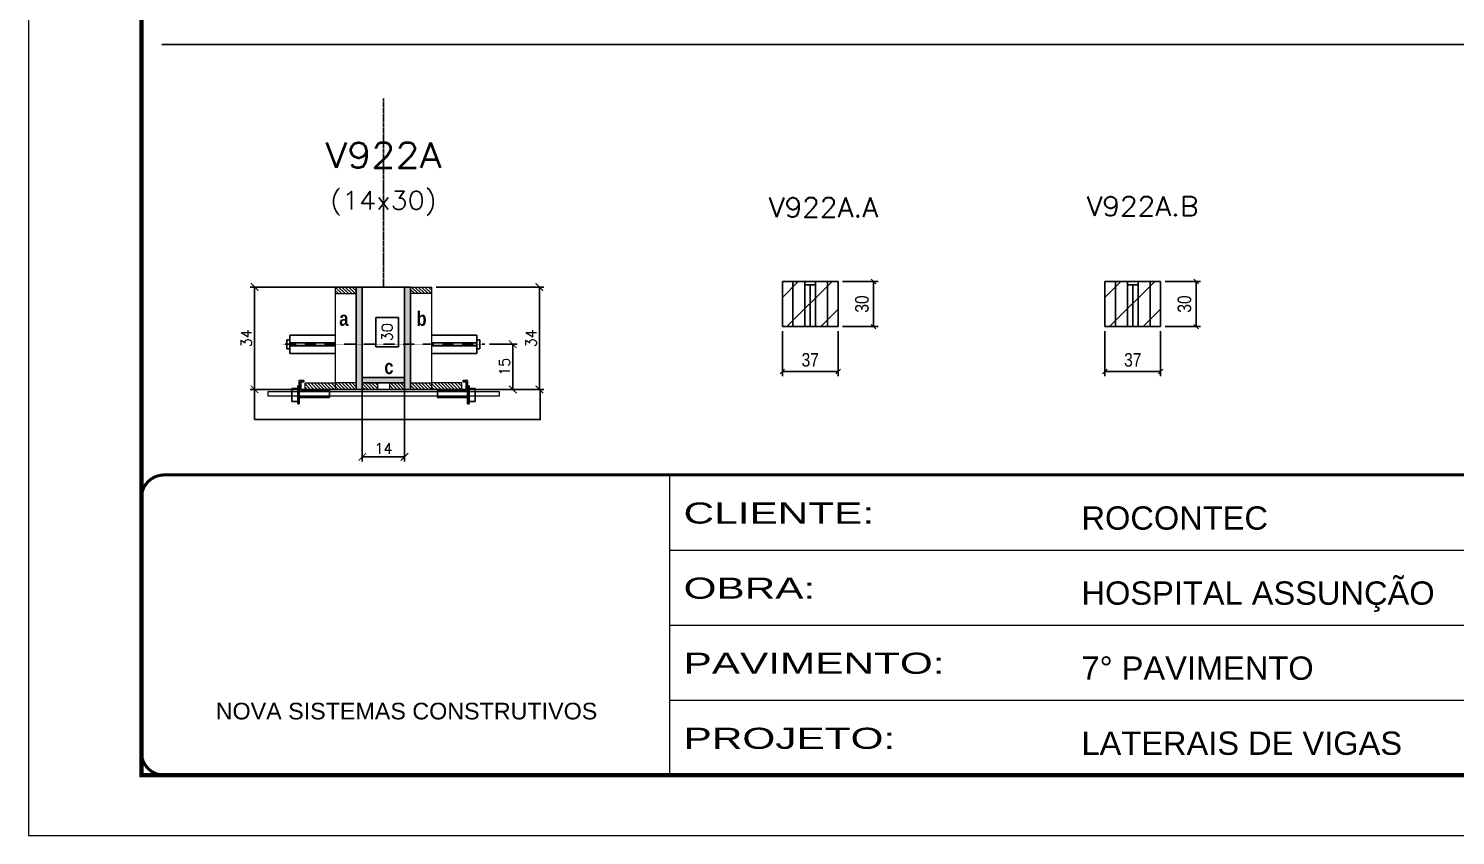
# Model space of a CAD drawing. Extents: x -20960 to -5926, y -2106 to 21915.
# Drawn here: x -9010 to -8063, y 12825 to 13361 of the extents above; entities that cross this region are included whole.
import ezdxf
from ezdxf.enums import TextEntityAlignment as Align

# ---------------------------------------------------------------- set-up
doc = ezdxf.new("R2010")
doc.units = 0
for name, pattern in [('CONTINUO', [0]), ('DASHED', [0.75, 0.5, -0.25]), ('HIDDEN', [0.375, 0.25, -0.125])]:
    doc.linetypes.add(name, pattern=pattern)
for name, color, linetype in [('barrote', 251, 'Continuous'), ('COTA', 241, 'Continuous'), ('Cota Seção (2x)', 4, 'Continuous'), ('detalhes', 4, 'Continuous'), ('Painéis', 200, 'Continuous'), ('presilha', 1, 'Continuous'), ('Reaproveitamento', 251, 'Continuous'), ('SARR_2.2x7', 40, 'Continuous'), ('SARR_3.5x7', 81, 'Continuous'), ('TENSOR', 3, 'Continuous'), ('Texto de Titulo', 7, 'Continuous'), ('Texto Qtd Sarr', 242, 'Continuous')]:
    doc.layers.add(name, color=color, linetype=linetype)
for name, color, linetype, lineweight in [('CONCRETO', 251, 'Continuous', 25), ('Folhas', 255, 'Continuous', 9), ('Hachura', 251, 'Continuous', 9), ('Madeira', 126, 'Continuous', 18), ('SARRAFO DE PRESSAO', 251, 'DASHED', 9), ('SCO-___-LAJ', 2, 'Continuous', 0), ('Texto Seção', 7, 'Continuous', 15)]:
    doc.layers.add(name, color=color, linetype=linetype, lineweight=lineweight)
doc.styles.add('ARIAL', font='arial.ttf')
doc.styles.add('COTA TECNICA-50', font='techl___.ttf', dxfattribs={"height": 9})
doc.styles.add('REGUA-120', font='ROMANS.shx', dxfattribs={"height": 15})
doc.styles.add('Romans', font='romans.shx')
doc.styles.add('TECNICA', font='techb___.ttf', dxfattribs={"height": 10})
doc.styles.add('Tecnologia', font='')
doc.styles.get('Tecnologia').set_extended_font_data('Forgotten Futurist')
doc.dimstyles.new('COTA PAINEL-50', dxfattribs={"dimtxt": 9, "dimasz": 3, "dimexe": 3, "dimexo": 3, "dimgap": 3, "dimtad": 1, "dimdec": 1, "dimzin": 12, "dimdsep": 46, "dimtxsty": 'COTA TECNICA-50', "dimblk1": 'OBLIQUE', "dimblk2": 'OBLIQUE', "dimsah": 1, "dimcen": 0.9, "dimclrd": 4, "dimclre": 4, "dimclrt": 240, "dimadec": 1, "dimazin": 3, "dimtfac": 1, "dimtdec": 1, "dimtmove": 0, "dimatfit": 3, "dimfxl": 1, "dimtolj": 1, "dimtzin": 12, "dimarcsym": 0})
doc.dimstyles.new('Cota Seção (2x)', dxfattribs={"dimtxt": 7, "dimasz": 5, "dimexe": 3, "dimexo": 3, "dimgap": 2, "dimtad": 3, "dimdec": 1, "dimlfac": 0.5, "dimzin": 12, "dimdsep": 46, "dimtxsty": 'Romans', "dimblk": 'ARCHTICK', "dimcen": 0, "dimclrd": 4, "dimclre": 4, "dimclrt": 1, "dimadec": 1, "dimazin": 3, "dimtfac": 1, "dimtdec": 1, "dimtmove": 0, "dimatfit": 3, "dimldrblk": 'OBLIQUE', "dimfxl": 1, "dimtolj": 1, "dimtzin": 12, "dimarcsym": 0})
doc.dimstyles.new('Cota Seção interna', dxfattribs={"dimtxt": 7, "dimasz": 6, "dimexe": 0.18, "dimexo": 2, "dimgap": -4, "dimtad": 3, "dimdec": 1, "dimlfac": 0.5, "dimzin": 12, "dimdsep": 46, "dimtxsty": 'Romans', "dimblk": 'ARCHTICK', "dimcen": 0.09, "dimse1": 1, "dimse2": 1, "dimsd1": 1, "dimsd2": 1, "dimclrd": 180, "dimclre": 5, "dimclrt": 1, "dimadec": 0, "dimazin": 3, "dimtfac": 1, "dimtdec": 1, "dimtofl": 0, "dimtmove": 0, "dimatfit": 3, "dimldrblk": 'ARCHTICK', "dimfxl": 1, "dimtolj": 1, "dimtzin": 0, "dimarcsym": 0})
pattern_1 = [(315, (14158.1016, 4891.6984), (1.12253202, 1.12253202), [])]
pattern_2 = [(315, (14168.1016, 4891.6984), (1.12253202, 1.12253202), [])]

# ---------------------------------------------------------------- blocks, each defined once
blk = doc.blocks.new('9999999999')
at = {"color": 30, "linetype": 'CONTINUO'}
for p, q in [((98564.56, 34230.21), (98564.56, 34429.45)), ((98564.56, 34379.64), (99583.98, 34379.64)), ((98564.56, 34329.83), (99487.98, 34329.83)), ((98564.56, 34280.02), (99487.98, 34280.02))]:
    blk.add_line(p, q, dxfattribs=at)
at = {"color": 30, "linetype": 'CONTINUO', "const_width": 2}
blk.add_lwpolyline([(99583.98, 34230.21), (99583.98, 34414.45, 0.414214), (99568.98, 34429.45), (98228.98, 34429.45, 0.414214), (98213.98, 34414.45), (98213.98, 34245.21, 0.414214), (98228.98, 34230.21), (99583.98, 34230.21)], format="xyb", dxfattribs=at)
at = {"layer": 'Folhas'}
blk.add_lwpolyline([(98138.98, 34190.21), (99623.98, 34190.21), (99623.98, 35240.21), (98138.98, 35240.21)], close=True, dxfattribs=at)
at = {"layer": 'Folhas', "color": 30, "const_width": 3}
blk.add_lwpolyline([(98213.98, 34230.21), (99583.98, 34230.21), (99583.98, 35200.21), (98213.98, 35200.21)], close=True, dxfattribs=at)
at = {"color": 7, "linetype": 'Continuous', "ltscale": 5, "style": 'ARIAL'}
for s, height, p in [('ROCONTEC', 15.483, (98837.68, 34393.13)), ('HOSPITAL ASSUNÇÃO', 15.4829, (98837.68, 34343.32)), ('7° PAVIMENTO', 15.4829, (98837.68, 34293.51)), ('NOVA SISTEMAS CONSTRUTIVOS', 11.0592, (98263.19, 34267.21)), ('LATERAIS DE VIGAS', 15.4829, (98837.68, 34243.7))]:
    blk.add_text(s, height=height, dxfattribs=at).set_placement(p)
at = {"layer": 'Folhas', "color": 7, "style": 'Tecnologia', "width": 1.5}
for s, p in [('CLIENTE:', (98573.65, 34397.17)), ('OBRA:', (98573.65, 34347.31)), ('PAVIMENTO:', (98573.65, 34297.5)), ('PROJETO:', (98573.65, 34247.69))]:
    blk.add_text(s, height=14, dxfattribs=at).set_placement(p)
blk = doc.blocks.new('_ArchTick')
at = {"color": 0, "linetype": 'ByBlock', "const_width": 0.15}
blk.add_lwpolyline([(-0.5, -0.5), (0.5, 0.5)], dxfattribs=at)
blk = doc.blocks.new('*D1193')
at = {"layer": 'COTA', "color": 4, "lineweight": -2, "transparency": 16777216}
for p, q in [((-8791.52, 13189.34), (-8862.97, 13189.34)), ((-8859.97, 13121.34), (-8859.97, 13189.34)), ((-8829.52, 13121.34), (-8862.97, 13121.34))]:
    blk.add_line(p, q, dxfattribs=at)
at = {"layer": 'Defpoints', "color": 0, "transparency": 16777216}
for p in [(-8859.97, 13189.34), (-8788.52, 13189.34), (-8826.52, 13121.34)]:
    blk.add_point(p, dxfattribs=at)
at = {"layer": 'COTA', "color": 4, "lineweight": -2, "transparency": 16777216, "xscale": 5, "yscale": 5, "zscale": 5}
for p, rotation in [((-8859.97, 13189.34), 90), ((-8859.97, 13121.34), 270)]:
    blk.add_blockref('_ArchTick', p, dxfattribs=dict(at, rotation=rotation))
at = {"layer": 'COTA', "color": 1, "transparency": 16777216, "insert": (-8865.47, 13155.34), "char_height": 7, "attachment_point": 5, "rotation": 90, "style": 'Romans'}
blk.add_mtext('\\A1;34', dxfattribs=at)
blk = doc.blocks.new('_Oblique')
at = {"color": 0, "linetype": 'ByBlock', "lineweight": -2}
blk.add_line((-0.5, -0.5), (0.5, 0.5), dxfattribs=at)
blk = doc.blocks.new('*D1194')
at = {"layer": 'COTA', "color": 4, "lineweight": -2, "transparency": 16777216}
for p, q in [((-8739.53, 13189.34), (-8668.04, 13189.34)), ((-8671.04, 13121.34), (-8671.04, 13189.34)), ((-8719.52, 13121.34), (-8668.04, 13121.34))]:
    blk.add_line(p, q, dxfattribs=at)
at = {"layer": 'Defpoints', "color": 0, "transparency": 16777216}
for p in [(-8742.53, 13189.34), (-8671.04, 13189.34), (-8722.52, 13121.34)]:
    blk.add_point(p, dxfattribs=at)
at = {"layer": 'COTA', "color": 4, "lineweight": -2, "transparency": 16777216, "xscale": 5, "yscale": 5, "zscale": 5}
for p, rotation in [((-8671.04, 13189.34), 90), ((-8671.04, 13121.34), 270)]:
    blk.add_blockref('_ArchTick', p, dxfattribs=dict(at, rotation=rotation))
at = {"layer": 'COTA', "color": 1, "transparency": 16777216, "insert": (-8676.54, 13155.34), "char_height": 7, "attachment_point": 5, "rotation": 90, "style": 'Romans'}
blk.add_mtext('\\A1;34', dxfattribs=at)
blk = doc.blocks.new('*D1195')
at = {"layer": 'Cota Seção (2x)', "color": 180, "lineweight": -2, "transparency": 16777216}
for p, q in [((-8764.52, 13169.01), (-8779.52, 13169.01)), ((-8779.52, 13169.01), (-8779.52, 13149.68)), ((-8764.52, 13149.68), (-8764.52, 13169.01)), ((-8779.52, 13149.68), (-8764.52, 13149.68))]:
    blk.add_line(p, q, dxfattribs=at)
at = {"layer": 'Defpoints', "color": 0, "transparency": 16777216}
for p in [(-8760.53, 13189.34), (-8760.52, 13189.34), (-8760.52, 13129.34)]:
    blk.add_point(p, dxfattribs=at)
at = {"layer": 'Cota Seção (2x)', "color": 1, "transparency": 16777216, "insert": (-8772.02, 13159.34), "char_height": 7, "attachment_point": 5, "rotation": 90, "style": 'Romans'}
blk.add_mtext('\\A1;30', dxfattribs=at)
blk = doc.blocks.new('titulo1')
at = {"layer": 'Defpoints', "color": 252, "linetype": 'HIDDEN', "ltscale": 2}
blk.add_line((0, 0), (0, 125), dxfattribs=at)
at = {"layer": 'Defpoints', "style": 'Romans', "oblique": 15}
blk.add_attdef('FOLHA', text='', height=10, dxfattribs=at).set_placement((0, 15.58), align=Align.MIDDLE_CENTER)
at = {"layer": 'Texto Qtd Sarr', "color": 3, "style": 'Romans', "oblique": 15}
for tag, height, p in [('TITULO', 17, (0, 71.45)), ('SEÇÃO', 12, (0, 41.55))]:
    blk.add_attdef(tag, text='', height=height, dxfattribs=at).set_placement(p, align=Align.MIDDLE_CENTER)
blk = doc.blocks.new('PRESILHA METÁLICA 1')
at = {"layer": 'presilha'}
for p, q in [((6, 15.5), (7.5, 15.5)), ((6, -2.5), (6, 15.5)), ((7.5, 10.6), (7.5, 19.9)), ((7.5, 15.5), (7.5, -2.5)), ((12, 21), (8.6, 21)), ((9, 11.6), (9, 18.9)), ((12, 19.5), (9.6, 19.5)), ((12, 21), (12, 19.5)), ((0, 13), (6, 13)), ((0, 13), (0, 0)), ((6, 0), (0, 0)), ((6, 13), (6, 0)), ((37.5, 4.1), (7.5, 4.1)), ((37.5, 11), (9.6, 11)), ((37.5, 11), (37.5, 4.1)), ((7.5, -2.5), (6, -2.5))]:
    blk.add_line(p, q, dxfattribs=at)
for centre, radius, start, end in [((8.6, 19.9), 1.14, 90, 180), ((9.6, 18.9), 0.57, 90, 180), ((9.6, 11.6), 0.57, 180, 270)]:
    blk.add_arc(centre, radius, start, end, dxfattribs=at)
blk = doc.blocks.new('*D1196')
at = {"layer": 'COTA', "color": 4, "lineweight": -2, "transparency": 16777216}
for p, q in [((-8788.52, 13122.74), (-8788.52, 13073.62)), ((-8760.52, 13122.74), (-8760.52, 13073.62)), ((-8788.52, 13076.62), (-8760.52, 13076.62))]:
    blk.add_line(p, q, dxfattribs=at)
at = {"layer": 'Defpoints', "color": 0, "transparency": 16777216}
for p in [(-8788.52, 13125.74), (-8760.52, 13125.74), (-8760.52, 13076.62)]:
    blk.add_point(p, dxfattribs=at)
at = {"layer": 'COTA', "color": 4, "lineweight": -2, "transparency": 16777216, "xscale": 5, "yscale": 5, "zscale": 5, "rotation": 180}
blk.add_blockref('_ArchTick', (-8788.52, 13076.62), dxfattribs=at)
at = {"layer": 'COTA', "color": 4, "lineweight": -2, "transparency": 16777216, "xscale": 5, "yscale": 5, "zscale": 5}
blk.add_blockref('_ArchTick', (-8760.52, 13076.62), dxfattribs=at)
at = {"layer": 'COTA', "color": 1, "transparency": 16777216, "insert": (-8774.52, 13082.12), "char_height": 7, "attachment_point": 5, "style": 'Romans'}
blk.add_mtext('\\A1;14', dxfattribs=at)
blk = doc.blocks.new('*D1197')
at = {"layer": 'COTA', "color": 4, "lineweight": -2, "transparency": 16777216}
for p, q in [((-8704.22, 13151.31), (-8685.66, 13151.31)), ((-8688.66, 13151.31), (-8688.66, 13121.34)), ((-8704.22, 13121.34), (-8685.66, 13121.34))]:
    blk.add_line(p, q, dxfattribs=at)
at = {"layer": 'Defpoints', "color": 0, "transparency": 16777216}
for p in [(-8707.22, 13151.31), (-8707.22, 13121.34), (-8688.66, 13121.34)]:
    blk.add_point(p, dxfattribs=at)
at = {"layer": 'COTA', "color": 4, "lineweight": -2, "transparency": 16777216, "xscale": 5, "yscale": 5, "zscale": 5}
for p, rotation in [((-8688.66, 13151.31), 90), ((-8688.66, 13121.34), 270)]:
    blk.add_blockref('_ArchTick', p, dxfattribs=dict(at, rotation=rotation))
at = {"layer": 'COTA', "color": 1, "transparency": 16777216, "insert": (-8694.16, 13136.33), "char_height": 7, "attachment_point": 5, "rotation": 90, "style": 'Romans'}
blk.add_mtext('\\A1;15', dxfattribs=at)
blk = doc.blocks.new('*D1507')
at = {"layer": 'COTA', "color": 4, "lineweight": -2, "transparency": 16777216}
for p, q in [((-8469.79, 13193.04), (-8446.26, 13193.04)), ((-8449.26, 13193.04), (-8449.26, 13163.04)), ((-8469.79, 13163.04), (-8446.26, 13163.04))]:
    blk.add_line(p, q, dxfattribs=at)
at = {"layer": 'Defpoints', "color": 0, "transparency": 16777216}
for p in [(-8472.79, 13193.04), (-8472.79, 13163.04), (-8449.26, 13163.04)]:
    blk.add_point(p, dxfattribs=at)
at = {"layer": 'COTA', "color": 4, "lineweight": -2, "transparency": 16777216, "xscale": 3, "yscale": 3, "zscale": 3}
for p, rotation in [((-8449.26, 13193.04), 90), ((-8449.26, 13163.04), 270)]:
    blk.add_blockref('_Oblique', p, dxfattribs=dict(at, rotation=rotation))
at = {"layer": 'COTA', "color": 240, "transparency": 16777216, "insert": (-8456.95, 13178.04), "char_height": 9, "attachment_point": 5, "rotation": 90, "style": 'COTA TECNICA-50'}
blk.add_mtext('\\A1;30', dxfattribs=at)
blk = doc.blocks.new('*D1198')
at = {"layer": 'COTA', "color": 4, "lineweight": -2, "transparency": 16777216}
for p, q in [((-8509.79, 13160.04), (-8509.79, 13130.25)), ((-8472.79, 13160.04), (-8472.79, 13130.25)), ((-8509.79, 13133.25), (-8472.79, 13133.25))]:
    blk.add_line(p, q, dxfattribs=at)
at = {"layer": 'Defpoints', "color": 0, "transparency": 16777216}
for p in [(-8509.79, 13163.04), (-8472.79, 13163.04), (-8472.79, 13133.25)]:
    blk.add_point(p, dxfattribs=at)
at = {"layer": 'COTA', "color": 4, "lineweight": -2, "transparency": 16777216, "xscale": 3, "yscale": 3, "zscale": 3, "rotation": 180}
blk.add_blockref('_Oblique', (-8509.79, 13133.25), dxfattribs=at)
at = {"layer": 'COTA', "color": 4, "lineweight": -2, "transparency": 16777216, "xscale": 3, "yscale": 3, "zscale": 3}
blk.add_blockref('_Oblique', (-8472.79, 13133.25), dxfattribs=at)
at = {"layer": 'COTA', "color": 240, "transparency": 16777216, "insert": (-8491.29, 13140.95), "char_height": 9, "attachment_point": 5, "style": 'COTA TECNICA-50'}
blk.add_mtext('\\A1;37', dxfattribs=at)
blk = doc.blocks.new('*D1519')
at = {"layer": 'COTA', "color": 4, "lineweight": -2, "transparency": 16777216}
for p, q in [((-8255.77, 13193.04), (-8232.24, 13193.04)), ((-8235.24, 13193.04), (-8235.24, 13163.04)), ((-8255.77, 13163.04), (-8232.24, 13163.04))]:
    blk.add_line(p, q, dxfattribs=at)
at = {"layer": 'Defpoints', "color": 0, "transparency": 16777216}
for p in [(-8258.77, 13193.04), (-8258.77, 13163.04), (-8235.24, 13163.04)]:
    blk.add_point(p, dxfattribs=at)
at = {"layer": 'COTA', "color": 4, "lineweight": -2, "transparency": 16777216, "xscale": 3, "yscale": 3, "zscale": 3}
for p, rotation in [((-8235.24, 13193.04), 90), ((-8235.24, 13163.04), 270)]:
    blk.add_blockref('_Oblique', p, dxfattribs=dict(at, rotation=rotation))
at = {"layer": 'COTA', "color": 240, "transparency": 16777216, "insert": (-8242.94, 13178.04), "char_height": 9, "attachment_point": 5, "rotation": 90, "style": 'COTA TECNICA-50'}
blk.add_mtext('\\A1;30', dxfattribs=at)
blk = doc.blocks.new('*D1232')
at = {"layer": 'COTA', "color": 4, "lineweight": -2, "transparency": 16777216}
for p, q in [((-8295.77, 13160.04), (-8295.77, 13130.25)), ((-8258.77, 13160.04), (-8258.77, 13130.25)), ((-8295.77, 13133.25), (-8258.77, 13133.25))]:
    blk.add_line(p, q, dxfattribs=at)
at = {"layer": 'Defpoints', "color": 0, "transparency": 16777216}
for p in [(-8295.77, 13163.04), (-8258.77, 13163.04), (-8258.77, 13133.25)]:
    blk.add_point(p, dxfattribs=at)
at = {"layer": 'COTA', "color": 4, "lineweight": -2, "transparency": 16777216, "xscale": 3, "yscale": 3, "zscale": 3, "rotation": 180}
blk.add_blockref('_Oblique', (-8295.77, 13133.25), dxfattribs=at)
at = {"layer": 'COTA', "color": 4, "lineweight": -2, "transparency": 16777216, "xscale": 3, "yscale": 3, "zscale": 3}
blk.add_blockref('_Oblique', (-8258.77, 13133.25), dxfattribs=at)
at = {"layer": 'COTA', "color": 240, "transparency": 16777216, "insert": (-8277.27, 13140.95), "char_height": 9, "attachment_point": 5, "style": 'COTA TECNICA-50'}
blk.add_mtext('\\A1;37', dxfattribs=at)

msp = doc.modelspace()

# ---------------------------------------------------------------- hatches: boundary and pattern name
at = {"layer": 'Hachura'}
h = msp.add_hatch(dxfattribs=at)
h.set_pattern_fill('ANSI31', color=256, scale=0.5, angle=270, style=0)
h.set_pattern_definition([(315, (14168.1016, 4881.6984), (1.12253202, 1.12253202), [])])
h.paths.add_polyline_path([(-8792.52, 13184.94), (-8792.52, 13189.34), (-8806.52, 13189.34), (-8806.52, 13184.94)])
h = msp.add_hatch(color=256, dxfattribs=at)
h.dxf.hatch_style = 1
h.paths.add_polyline_path([(-8792.52, 13189.34), (-8788.52, 13189.34), (-8788.52, 13121.34), (-8792.52, 13121.34)])
h = msp.add_hatch(color=256, dxfattribs=at)
h.dxf.hatch_style = 1
h.paths.add_polyline_path([(-8756.53, 13189.34), (-8760.53, 13189.34), (-8760.52, 13121.34), (-8756.52, 13121.34)])
h = msp.add_hatch(dxfattribs=at)
h.set_pattern_fill('ANSI31', color=256, scale=0.5, angle=270, style=0)
h.set_pattern_definition([(315, (14158.1113, 4881.6984), (1.12253202, 1.12253202), [])])
h.paths.add_polyline_path([(-8756.53, 13184.94), (-8756.53, 13189.34), (-8742.53, 13189.34), (-8742.53, 13184.94)])
h = msp.add_hatch(dxfattribs=at)
h.set_pattern_fill('ANSI31', color=256, scale=0.5, angle=270, style=0)
h.set_pattern_definition(pattern_2)
h.paths.add_polyline_path([(-8826.52, 13121.34), (-8826.52, 13125.74), (-8806.52, 13125.74), (-8806.52, 13121.34)])
h = msp.add_hatch(dxfattribs=at)
h.set_pattern_fill('ANSI31', color=256, scale=0.5, angle=270, style=0)
h.set_pattern_definition([(315, (14168.1016, 4818.0984), (1.12253202, 1.12253202), [])])
h.paths.add_polyline_path([(-8792.52, 13121.34), (-8792.52, 13125.74), (-8806.52, 13125.74), (-8806.52, 13121.34)])
h = msp.add_hatch(color=256, dxfattribs=at)
h.dxf.hatch_style = 1
h.paths.add_polyline_path([(-8788.52, 13125.74), (-8788.52, 13129.34), (-8760.52, 13129.34), (-8760.52, 13125.74)])
h = msp.add_hatch(dxfattribs=at)
h.set_pattern_fill('ANSI31', color=256, scale=0.5, angle=270, style=0)
h.set_pattern_definition(pattern_2)
h.paths.add_polyline_path([(-8788.52, 13121.34), (-8788.52, 13125.74), (-8778.52, 13125.74), (-8778.52, 13121.34)])
h = msp.add_hatch(dxfattribs=at)
h.set_pattern_fill('ANSI31', color=256, scale=0.5, angle=270, style=0)
h.set_pattern_definition(pattern_1)
h.paths.add_polyline_path([(-8760.52, 13121.34), (-8760.52, 13125.74), (-8770.52, 13125.74), (-8770.52, 13121.34)])
h = msp.add_hatch(dxfattribs=at)
h.set_pattern_fill('ANSI31', color=256, scale=0.5, angle=270, style=0)
h.set_pattern_definition([(315, (14158.1016, 4818.0984), (1.12253202, 1.12253202), [])])
h.paths.add_polyline_path([(-8756.52, 13121.34), (-8756.52, 13125.74), (-8742.52, 13125.74), (-8742.52, 13121.34)])
h = msp.add_hatch(dxfattribs=at)
h.set_pattern_fill('ANSI31', color=256, scale=0.5, angle=270, style=0)
h.set_pattern_definition(pattern_1)
h.paths.add_polyline_path([(-8722.52, 13121.34), (-8722.52, 13125.74), (-8742.52, 13125.74), (-8742.52, 13121.34)])
at = {"layer": 'Reaproveitamento'}
h = msp.add_hatch(dxfattribs=at)
h.set_pattern_fill('ANSI31', color=256, scale=5)
h.set_pattern_definition([(45, (262.416, -3661.536), (-11.22532, 11.22532), [])])
h.paths.add_polyline_path([(-8509.79, 13163.04), (-8472.79, 13163.04), (-8472.79, 13193.04), (-8509.8, 13193.04)])
h = msp.add_hatch(dxfattribs=at)
h.set_pattern_fill('ANSI31', color=256, scale=5)
h.set_pattern_definition([(45, (476.435, -3661.536), (-11.22532, 11.22532), [])])
h.paths.add_polyline_path([(-8295.77, 13163.04), (-8258.77, 13163.04), (-8258.77, 13193.04), (-8295.78, 13193.04)])

# ---------------------------------------------------------------- linework, layer by layer
at = {"ltscale": 3}
for p, q in [((-8838.52, 13154.31), (-8838.52, 13148.31)), ((-8836.52, 13154.31), (-8838.52, 13154.31)), ((-8836.52, 13157.31), (-8836.52, 13145.31)), ((-8836.52, 13157.31), (-8806.52, 13157.31)), ((-8806.52, 13152.31), (-8836.52, 13152.31)), ((-8712.52, 13157.31), (-8742.52, 13157.31)), ((-8742.52, 13152.31), (-8712.52, 13152.31)), ((-8712.52, 13157.31), (-8712.52, 13145.31)), ((-8710.52, 13154.31), (-8712.52, 13154.31)), ((-8710.52, 13154.31), (-8710.52, 13148.31)), ((-8836.52, 13148.31), (-8838.52, 13148.31)), ((-8806.52, 13150.31), (-8836.52, 13150.31)), ((-8836.52, 13145.31), (-8806.52, 13145.31)), ((-8742.52, 13150.31), (-8712.52, 13150.31)), ((-8712.52, 13145.31), (-8742.52, 13145.31)), ((-8712.52, 13148.31), (-8710.52, 13148.31))]:
    msp.add_line(p, q, dxfattribs=at)
at = {"layer": 'barrote'}
msp.add_lwpolyline([(-8859.97, 13101.34), (-8670.39, 13101.34), (-8670.39, 13121.34), (-8859.97, 13121.34)], close=True, dxfattribs=at)
at = {"layer": 'CONCRETO'}
msp.add_lwpolyline([(-8788.52, 13189.34), (-8760.52, 13189.34), (-8760.52, 13129.34), (-8788.52, 13129.34), (-8788.52, 13189.34)], close=True, dxfattribs=at)
at = {"layer": 'COTA', "linetype": 'ByBlock'}
msp.add_line((-8921.5, 13350.37), (-7551.5, 13350.37), dxfattribs=at)
at = {"layer": 'Madeira'}
for points in [[(-8792.52, 13184.94), (-8792.52, 13189.34), (-8806.52, 13189.34), (-8806.52, 13184.94)], [(-8792.52, 13189.34), (-8806.52, 13189.34), (-8806.52, 13121.34), (-8792.52, 13121.34)], [(-8756.53, 13184.94), (-8756.53, 13189.34), (-8742.53, 13189.34), (-8742.53, 13184.94)], [(-8756.53, 13189.34), (-8742.53, 13189.34), (-8742.52, 13121.34), (-8756.52, 13121.34)], [(-8826.52, 13121.34), (-8826.52, 13125.74), (-8806.52, 13125.74), (-8806.52, 13121.34)], [(-8792.52, 13121.34), (-8792.52, 13125.74), (-8806.52, 13125.74), (-8806.52, 13121.34)], [(-8788.52, 13121.34), (-8788.52, 13125.74), (-8778.52, 13125.74), (-8778.52, 13121.34)], [(-8760.52, 13121.34), (-8760.52, 13125.74), (-8770.52, 13125.74), (-8770.52, 13121.34)], [(-8756.52, 13121.34), (-8756.52, 13125.74), (-8742.52, 13125.74), (-8742.52, 13121.34)], [(-8722.52, 13121.34), (-8722.52, 13125.74), (-8742.52, 13125.74), (-8742.52, 13121.34)]]:
    msp.add_lwpolyline(points, close=True, dxfattribs=at)
at = {"layer": 'Painéis', "linetype": 'ByBlock'}
for p, q in [((-8509.79, 13163.04), (-8509.79, 13193.04)), ((-8509.79, 13193.04), (-8472.79, 13193.04)), ((-8472.79, 13193.04), (-8472.79, 13163.04)), ((-8295.77, 13163.04), (-8295.77, 13193.04)), ((-8295.77, 13193.04), (-8258.77, 13193.04)), ((-8258.77, 13193.04), (-8258.77, 13163.04)), ((-8487.79, 13177.04), (-8487.79, 13163.04)), ((-8273.77, 13177.04), (-8273.77, 13163.04)), ((-8472.79, 13163.04), (-8509.79, 13163.04)), ((-8258.77, 13163.04), (-8295.77, 13163.04))]:
    msp.add_line(p, q, dxfattribs=at)
at = {"layer": 'Painéis'}
for points in [[(-8792.52, 13189.34), (-8788.52, 13189.34), (-8788.52, 13121.34), (-8792.52, 13121.34)], [(-8756.53, 13189.34), (-8760.53, 13189.34), (-8760.52, 13121.34), (-8756.52, 13121.34)], [(-8788.52, 13125.74), (-8788.52, 13129.34), (-8760.52, 13129.34), (-8760.52, 13125.74)]]:
    msp.add_lwpolyline(points, close=True, dxfattribs=at)
at = {"layer": 'SARR_2.2x7', "linetype": 'Continuous'}
for p, q in [((-8502.79, 13193.04), (-8502.79, 13163.04)), ((-8487.79, 13190.84), (-8494.79, 13190.84)), ((-8479.79, 13193.04), (-8479.79, 13163.04)), ((-8288.77, 13193.04), (-8288.77, 13163.04)), ((-8273.77, 13190.84), (-8280.77, 13190.84)), ((-8265.77, 13193.04), (-8265.77, 13163.04))]:
    msp.add_line(p, q, dxfattribs=at)
at = {"layer": 'SARR_3.5x7'}
for p, q in [((-8494.79, 13193.04), (-8494.79, 13163.04)), ((-8491.29, 13190.84), (-8491.29, 13163.04)), ((-8491.29, 13190.84), (-8491.29, 13163.04)), ((-8487.79, 13193.04), (-8487.79, 13163.04)), ((-8280.77, 13193.04), (-8280.77, 13163.04)), ((-8277.27, 13190.84), (-8277.27, 13163.04)), ((-8277.27, 13190.84), (-8277.27, 13163.04)), ((-8273.77, 13193.04), (-8273.77, 13163.04))]:
    msp.add_line(p, q, dxfattribs=at)
at = {"layer": 'SCO-___-LAJ', "color": 1}
msp.add_lwpolyline([(-8850.97, 13120.01), (-8697.71, 13120.01), (-8697.71, 13116.81), (-8850.97, 13116.81)], close=True, dxfattribs=at)
at = {"layer": 'TENSOR', "linetype": 'HIDDEN', "ltscale": 0.5}
msp.add_line((-8841.52, 13151.31), (-8707.22, 13151.31), dxfattribs=at)

# ---------------------------------------------------------------- block references
at = {"layer": 'presilha', "yscale": 0.6666666666666666, "zscale": 0.6666666666666666}
for p, xscale in [((-8835.39, 13113.38), 0.6666666666666666), ((-8713.65, 13113.38), -0.6666666666666666)]:
    msp.add_blockref('PRESILHA METÁLICA 1', p, dxfattribs=dict(at, xscale=xscale))
at = {"layer": 'SARRAFO DE PRESSAO', "color": 6, "linetype": 'ByBlock'}
msp.add_blockref('9999999999', (-107148.98, -21364.84), dxfattribs=at)
at = {"layer": 'Texto Seção'}
ref = msp.add_blockref('titulo1', (-8774.52, 13189.34), dxfattribs=at)
ref.add_attrib('TITULO', 'V922A', dxfattribs={"layer": 'Texto de Titulo', "color": 7, "height": 17, "style": 'Romans', "width": 1.1}).set_placement((-8774.52, 13276.84), align=Align.MIDDLE_CENTER)
ref.add_attrib('SEÇÃO', '(14x30)', dxfattribs={"layer": 'Texto de Titulo', "color": 7, "height": 12, "style": 'Romans', "width": 1.1}).set_placement((-8774.52, 13246.84), align=Align.MIDDLE_CENTER)

# ---------------------------------------------------------------- texts
at = {"layer": 'detalhes', "style": 'TECNICA'}
for s, p in [('a', (-8803.82, 13163.58)), ('b', (-8752.59, 13163.57)), ('c', (-8773.92, 13131.58))]:
    msp.add_text(s, height=9.6, dxfattribs=at).set_placement(p)
at = {"layer": 'Texto Seção', "style": 'REGUA-120', "width": 1.05}
for s, p in [('V922A.A', (-8518.85, 13235.67)), ('V922A.B', (-8307.99, 13236.46))]:
    msp.add_text(s, height=13, dxfattribs=at).set_placement(p)

# ---------------------------------------------------------------- dimensions: what is measured, and where the dimension line sits
at = {"layer": 'COTA'}
for base, p1, p2, dimstyle, picture, middle in [((-8859.97, 13189.34), (-8826.52, 13121.34), (-8788.52, 13189.34), 'Cota Seção (2x)', '*D1193', (-8865.47, 13155.34)), ((-8671.04, 13189.34), (-8722.52, 13121.34), (-8742.53, 13189.34), 'Cota Seção (2x)', '*D1194', (-8676.54, 13155.34)), ((-8449.26, 13163.04), (-8472.79, 13193.04), (-8472.79, 13163.04), 'COTA PAINEL-50', '*D1507', (-8456.95, 13178.04)), ((-8235.24, 13163.04), (-8258.77, 13193.04), (-8258.77, 13163.04), 'COTA PAINEL-50', '*D1519', (-8242.94, 13178.04)), ((-8688.66, 13121.34), (-8707.22, 13151.31), (-8707.22, 13121.34), 'Cota Seção (2x)', '*D1197', (-8694.16, 13136.33))]:
    dim = msp.add_linear_dim(base=base, p1=p1, p2=p2, angle=90, dimstyle=dimstyle, dxfattribs=at)
    dim.commit()
    dim.dimension.update_dxf_attribs({"geometry": picture, "text_midpoint": middle})
for base, p1, p2, dimstyle, picture, middle in [((-8472.79, 13133.25), (-8509.79, 13163.04), (-8472.79, 13163.04), 'COTA PAINEL-50', '*D1198', (-8491.29, 13140.95)), ((-8258.77, 13133.25), (-8295.77, 13163.04), (-8258.77, 13163.04), 'COTA PAINEL-50', '*D1232', (-8277.27, 13140.95)), ((-8760.52, 13076.62), (-8788.52, 13125.74), (-8760.52, 13125.74), 'Cota Seção (2x)', '*D1196', (-8774.52, 13082.12))]:
    dim = msp.add_linear_dim(base=base, p1=p1, p2=p2, dimstyle=dimstyle, dxfattribs=at)
    dim.commit()
    dim.dimension.update_dxf_attribs({"geometry": picture, "text_midpoint": middle})
at = {"layer": 'Cota Seção (2x)'}
dim = msp.add_linear_dim(base=(-8760.52, 13189.34), p1=(-8760.52, 13129.34), p2=(-8760.53, 13189.34), angle=90, dimstyle='Cota Seção interna', dxfattribs=at)
dim.commit()
dim.dimension.update_dxf_attribs({"geometry": '*D1195', "text_midpoint": (-8760.52, 13159.34), "dimtype": 160})

doc.saveas('drawing.dxf')
